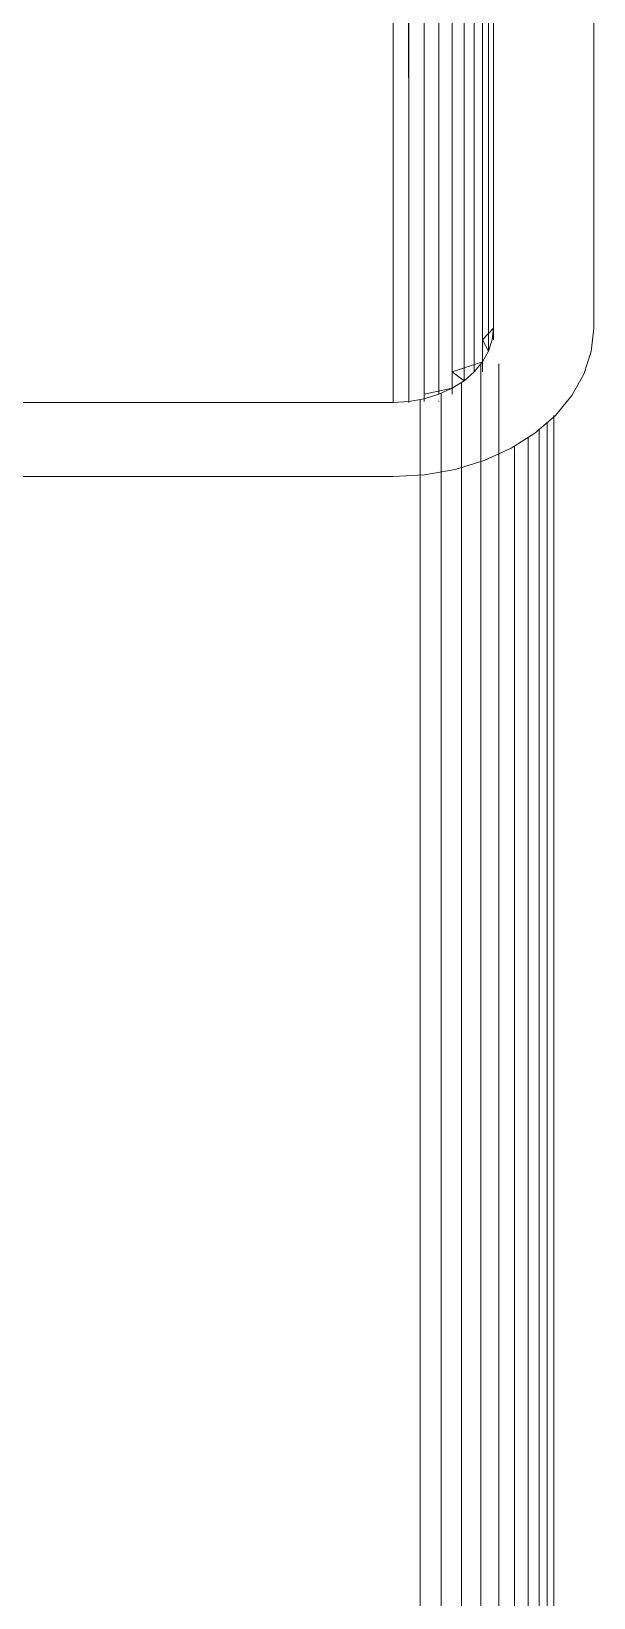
# Model space of a CAD drawing. Header units: centimetres. Extents: x -336 to 16318, y -437 to 1921.
# Drawn here: x 5751.324 to 5753.008, y 105.693 to 110.378 of the extents above; entities that cross this region are included whole.
import ezdxf

# ---------------------------------------------------------------- set-up
doc = ezdxf.new("R2010")
doc.units = ezdxf.units.CM
doc.layers.add('M-EQPM', color=7, linetype='Continuous', lineweight=9)

# ---------------------------------------------------------------- blocks, each defined once
blk = doc.blocks.new('EQ-07-007 - EQ-07-007_dwg_Agrupar_744-1591877-Section 6')
at = {"layer": 'M-EQPM', "color": 253, "true_color": 0x999999}
for p, q in [((5752.6697, 109.3833), (5752.6697, 102.2384)), ((5752.6697, 109.3833), (5752.6697, 102.2384)), ((5752.6697, 102.2384), (5752.6697, 109.3833)), ((5752.7232, 109.3839), (5752.7232, 102.2384)), ((5752.7232, 102.2384), (5752.7232, 109.3839)), ((5752.7232, 109.3839), (5752.7232, 102.2384)), ((5752.6117, 109.3283), (5752.6117, 102.2384)), ((5752.6117, 102.2384), (5752.6117, 109.3283)), ((5752.6117, 109.3283), (5752.6117, 102.2384)), ((5752.4881, 109.2771), (5752.4881, 102.2384)), ((5752.4881, 109.2771), (5752.4881, 102.2384)), ((5752.4881, 109.2771), (5752.4881, 102.2384)), ((5752.5507, 109.2957), (5752.5507, 102.2384)), ((5752.5507, 102.2384), (5752.5507, 109.2957)), ((5752.5507, 102.2384), (5752.5507, 109.2957)), ((5752.8881, 109.2294), (5752.8881, 102.2384)), ((5752.8881, 102.2384), (5752.8881, 109.2294)), ((5752.8881, 109.2294), (5752.8881, 102.2384)), ((5752.8117, 109.1637), (5752.8117, 102.2384)), ((5752.8117, 102.2384), (5752.8117, 109.1637)), ((5752.8117, 109.1637), (5752.8117, 102.2384)), ((5752.8445, 109.1874), (5752.8445, 102.2384)), ((5752.8445, 102.2384), (5752.8445, 109.1874)), ((5752.8445, 109.1874), (5752.8445, 102.2384)), ((5752.8685, 109.2082), (5752.8685, 102.2384)), ((5752.8685, 109.2082), (5752.8685, 102.2384)), ((5752.8685, 109.2082), (5752.8685, 102.2384)), ((5752.7709, 109.1379), (5752.7709, 102.2384)), ((5752.7709, 102.2384), (5752.7709, 109.1379)), ((5752.7709, 109.1379), (5752.7709, 102.2384))]:
    blk.add_line(p, q, dxfattribs=at)
blk = doc.blocks.new('EQ-07-007 - EQ-07-007_dwg-1591871-Section 6')
blk.add_blockref('EQ-07-007 - EQ-07-007_dwg_Agrupar_744-1591877-Section 6', (0, 0))
blk = doc.blocks.new('EQ-07-007 - EQ-07-007-1585142-Section 6')
blk.add_blockref('EQ-07-007 - EQ-07-007_dwg-1591871-Section 6', (0, 0))
blk = doc.blocks.new('EQ-07-008 - EQ-07-008_dwg_Agrupar_499-1585991-Section 6')
at = {"layer": 'M-EQPM', "color": 136, "true_color": 0x007f7f}
for p, q in [((5752.4076, 117.0384), (5752.4076, 109.2684)), ((5752.4076, 117.0384), (5752.4076, 109.2684)), ((5752.4545, 117.0384), (5752.4545, 109.2711)), ((5752.5003, 117.0384), (5752.5003, 109.2793)), ((5752.5438, 117.0384), (5752.5438, 109.2926)), ((5752.5839, 117.0384), (5752.5839, 109.3108)), ((5752.6197, 117.0384), (5752.6197, 109.3334)), ((5752.6503, 117.0384), (5752.6503, 109.3599)), ((5752.6749, 117.0384), (5752.6749, 109.3896)), ((5752.6929, 117.0384), (5752.6929, 109.4218)), ((5752.7076, 112.7464), (5752.7076, 109.4904)), ((5752.6749, 109.4557), (5752.7076, 109.4904)), ((5752.6929, 109.4218), (5752.7039, 109.4557)), ((5752.6929, 109.4218), (5752.7039, 109.4557)), ((5752.6929, 109.4218), (5752.7039, 109.4557)), ((5752.7076, 109.4904), (5752.7039, 109.4557)), ((5753.0076, 109.4904), (5753.0002, 109.4209)), ((5753.0002, 109.4209), (5753.0076, 109.4904)), ((5752.6749, 109.3896), (5752.6929, 109.4218)), ((5752.6749, 109.3896), (5752.6929, 109.4218)), ((5752.6929, 109.4218), (5752.6749, 109.3896)), ((5752.6929, 109.4218), (5752.6749, 109.3896)), ((5752.9782, 109.3532), (5753.0002, 109.4209)), ((5752.6197, 109.3334), (5752.6503, 109.3599)), ((5752.6503, 109.3599), (5752.6197, 109.3334)), ((5752.6197, 109.3334), (5752.6503, 109.3599)), ((5752.6503, 109.3599), (5752.6749, 109.3896)), ((5752.6749, 109.3896), (5752.6503, 109.3599)), ((5752.6503, 109.3599), (5752.6749, 109.3896)), ((5752.6749, 109.3896), (5752.6749, 109.3599)), ((5752.9422, 109.2888), (5752.9782, 109.3532)), ((5752.5438, 109.2926), (5752.5839, 109.3108)), ((5752.5839, 109.3108), (5752.5438, 109.2926)), ((5752.5438, 109.2926), (5752.5839, 109.3108)), ((5752.5839, 109.3108), (5752.6197, 109.3334)), ((5752.5839, 109.3108), (5752.6197, 109.3334)), ((5752.6197, 109.3334), (5752.5839, 109.3108)), ((5752.6197, 109.3334), (5752.5839, 109.3108)), ((5752.5839, 109.3108), (5752.5839, 109.2926)), ((5748.0076, 109.2684), (5752.4076, 109.2684)), ((5752.4545, 109.2711), (5752.4076, 109.2684)), ((5752.4076, 109.2684), (5752.4545, 109.2711)), ((5752.4076, 109.2684), (5752.4545, 109.2711)), ((5752.5003, 109.2793), (5752.4545, 109.2711)), ((5752.4545, 109.2711), (5752.5003, 109.2793)), ((5752.4545, 109.2711), (5752.5003, 109.2793)), ((5752.4545, 109.2711), (5752.4545, 109.2684)), ((5752.5003, 109.2793), (5752.5438, 109.2926)), ((5752.5438, 109.2926), (5752.5003, 109.2793)), ((5752.5003, 109.2793), (5752.5438, 109.2926)), ((5752.5003, 109.2793), (5752.5003, 109.2711)), ((5752.5438, 109.2727), (5752.5438, 109.2711)), ((5752.893, 109.2294), (5752.9422, 109.2888)), ((5752.893, 109.2294), (5752.9422, 109.2888)), ((5752.8319, 109.1764), (5752.893, 109.2294)), ((5752.8319, 109.1764), (5752.7603, 109.1312)), ((5752.7603, 109.1312), (5752.8319, 109.1764)), ((5752.68, 109.0948), (5752.7603, 109.1312)), ((5752.68, 109.0948), (5752.7603, 109.1312)), ((5752.68, 109.0948), (5752.7603, 109.1312)), ((5752.593, 109.0681), (5752.68, 109.0948)), ((5752.593, 109.0681), (5752.68, 109.0948)), ((5748.0076, 109.0464), (5752.4076, 109.0464)), ((5752.5015, 109.0519), (5752.4076, 109.0464)), ((5752.5015, 109.0519), (5752.4076, 109.0464)), ((5752.5015, 109.0519), (5752.4076, 109.0464)), ((5752.4076, 109.0464), (5752.5015, 109.0519)), ((5752.5015, 109.0519), (5752.4076, 109.0464)), ((5752.5015, 109.0519), (5752.593, 109.0681)), ((5752.593, 109.0681), (5752.5015, 109.0519)), ((5752.5015, 109.0519), (5752.593, 109.0681))]:
    blk.add_line(p, q, dxfattribs=at)
at = {"layer": 'M-EQPM', "color": 136, "true_color": 0x007f7f, "flags": 128}
for points in [[(5752.4076, 109.2684), (5752.4545, 109.2711), (5752.4545, 109.2684), (5752.4507, 117.0384)], [(5752.4545, 117.0384), (5752.4545, 109.2711), (5752.4076, 109.2684), (5752.4545, 109.2711)], [(5752.4545, 117.0384), (5752.4545, 109.2711), (5752.5003, 109.2793), (5752.5003, 117.0384)], [(5752.5438, 117.0384), (5752.5438, 109.2926), (5752.5003, 109.2793), (5752.5003, 117.0384)], [(5752.5839, 117.0384), (5752.5839, 109.3108), (5752.5438, 109.2926), (5752.5438, 117.0384)], [(5752.6197, 117.0384), (5752.6197, 109.3334), (5752.5839, 109.3108), (5752.5839, 117.0384)], [(5752.6197, 117.0384), (5752.6197, 109.3334), (5752.6503, 109.3599), (5752.6503, 117.0384)], [(5752.6503, 117.0384), (5752.6503, 109.3599), (5752.6749, 109.3896), (5752.6749, 117.0384)], [(5752.6929, 117.0384), (5752.6929, 109.4218), (5752.6749, 109.3896), (5752.6749, 117.0384)], [(5752.7039, 109.4557), (5752.6929, 109.4218), (5752.6929, 117.0384)], [(5752.7076, 109.4904), (5752.7076, 112.7464), (5753.0076, 112.7464), (5753.0076, 109.4904), (5753.0002, 109.4209), (5752.9782, 109.3532)], [(5752.7076, 109.4557), (5752.7076, 109.4904), (5752.7076, 112.7464)], [(5752.4076, 109.0464), (5748.0076, 109.0464), (5748.0076, 109.2684), (5752.4076, 109.2684), (5752.4545, 109.2711), (5752.5003, 109.2793), (5752.5438, 109.2926), (5752.5839, 109.3108), (5752.6197, 109.3334), (5752.6503, 109.3599), (5752.6749, 109.3896), (5752.6929, 109.4218), (5752.7039, 109.4557), (5752.7076, 109.4904)], [(5752.6749, 109.3896), (5752.6749, 109.4218), (5752.6749, 109.4557)], [(5753.0002, 109.4209), (5752.9782, 109.3532), (5752.9422, 109.2888), (5752.9782, 109.3532)], [(5752.5839, 109.3108), (5752.5839, 109.3334), (5752.5839, 109.3599), (5752.6749, 109.3896), (5752.6749, 109.3599)], [(5752.5003, 109.2793), (5752.5003, 109.2926), (5752.5839, 109.3108), (5752.5839, 109.2926)], [(5748.0076, 109.0464), (5748.0076, 109.2684), (5752.4076, 109.2684)], [(5752.5003, 109.2793), (5752.5003, 109.2926), (5752.5003, 109.2793)], [(5752.5003, 109.2711), (5752.5003, 109.2793), (5752.5003, 109.2711)], [(5752.9422, 109.2888), (5752.893, 109.2294), (5752.8319, 109.1764)], [(5752.893, 109.2294), (5752.8319, 109.1764), (5752.7603, 109.1312), (5752.68, 109.0948)], [(5752.5015, 109.0519), (5752.593, 109.0681), (5752.68, 109.0948), (5752.7603, 109.1312)], [(5752.7603, 109.1312), (5752.68, 109.0948), (5752.593, 109.0681), (5752.68, 109.0948)], [(5752.68, 109.0948), (5752.593, 109.0681), (5752.5015, 109.0519)], [(5752.593, 109.0681), (5752.5015, 109.0519), (5752.4076, 109.0464), (5748.0076, 109.0464)]]:
    blk.add_lwpolyline(points, dxfattribs=at)
for points in [[(5752.6929, 109.4218), (5752.6749, 109.3896), (5752.6749, 109.4218), (5752.6749, 109.4557)], [(5752.6197, 109.3334), (5752.5839, 109.3108), (5752.5839, 109.3334), (5752.5839, 109.3599)]]:
    blk.add_lwpolyline(points, close=True, dxfattribs=at)
blk = doc.blocks.new('EQ-07-008 - EQ-07-008_dwg-1585974-Section 6')
blk.add_blockref('EQ-07-008 - EQ-07-008_dwg_Agrupar_499-1585991-Section 6', (0, 0))
blk = doc.blocks.new('EQ-07-008 - EQ-07-008-1586000-Section 6')
blk.add_blockref('EQ-07-008 - EQ-07-008_dwg-1585974-Section 6', (0, 0))
blk = doc.blocks.new('PQ_RVR_MEP-01_ZZ_ZZ_MO_T_A_rvt-1-Section 6')
at = {"layer": 'M-EQPM', "color": 7, "lineweight": 9, "true_color": 0xffffff}
for name in ['EQ-07-008 - EQ-07-008-1586000-Section 6', 'EQ-07-007 - EQ-07-007-1585142-Section 6']:
    blk.add_blockref(name, (0, 0), dxfattribs=at)

msp = doc.modelspace()

# ---------------------------------------------------------------- block references
at = {"lineweight": 5}
msp.add_blockref('PQ_RVR_MEP-01_ZZ_ZZ_MO_T_A_rvt-1-Section 6', (0, 0), dxfattribs=at)

doc.saveas('drawing.dxf')
